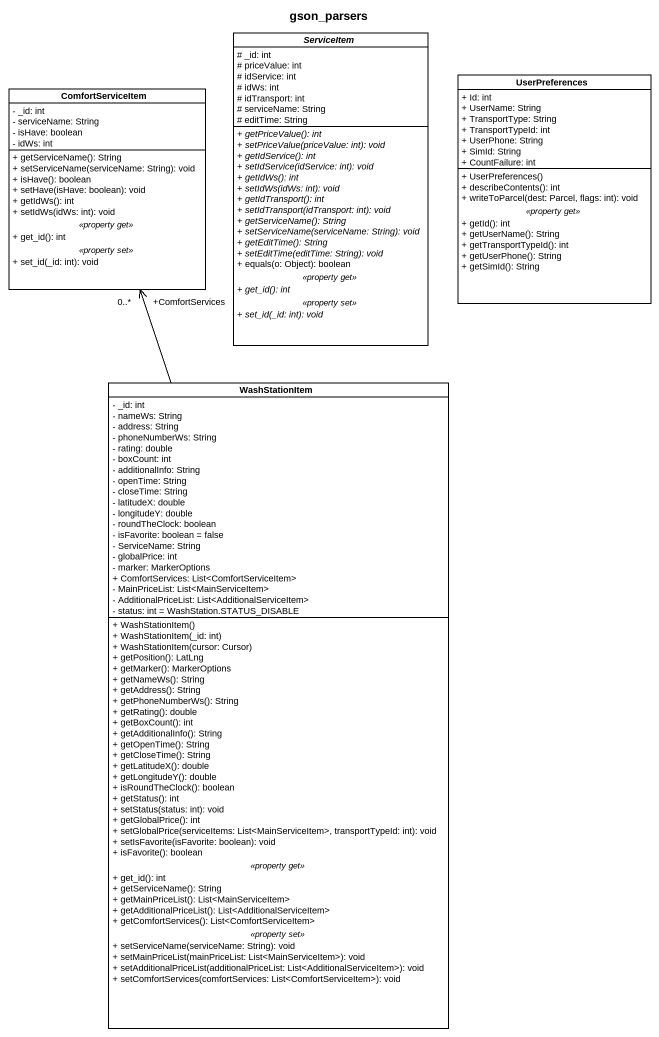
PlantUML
@startuml
title gson_parsers
hide circle
hide empty members
skinparam classAttributeIconSize 0
abstract class ServiceItem {
  # _id: int
  # priceValue: int
  # idService: int
  # idWs: int
  # idTransport: int
  # serviceName: String
  # editTime: String
  --
  {abstract} + getPriceValue(): int
  {abstract} + setPriceValue(priceValue: int): void
  {abstract} + getIdService(): int
  {abstract} + setIdService(idService: int): void
  {abstract} + getIdWs(): int
  {abstract} + setIdWs(idWs: int): void
  {abstract} + getIdTransport(): int
  {abstract} + setIdTransport(idTransport: int): void
  {abstract} + getServiceName(): String
  {abstract} + setServiceName(serviceName: String): void
  {abstract} + getEditTime(): String
  {abstract} + setEditTime(editTime: String): void
  + equals(o: Object): boolean
  .. <<property get>> ..
  {abstract} + get_id(): int
  .. <<property set>> ..
  {abstract} + set_id(_id: int): void
}
class ComfortServiceItem {
  - _id: int
  - serviceName: String
  - isHave: boolean
  - idWs: int
  --
  + getServiceName(): String
  + setServiceName(serviceName: String): void
  + isHave(): boolean
  + setHave(isHave: boolean): void
  + getIdWs(): int
  + setIdWs(idWs: int): void
  .. <<property get>> ..
  + get_id(): int
  .. <<property set>> ..
  + set_id(_id: int): void
}
class UserPreferences {
  + Id: int
  + UserName: String
  + TransportType: String
  + TransportTypeId: int
  + UserPhone: String
  + SimId: String
  + CountFailure: int
  --
  + UserPreferences()
  + describeContents(): int
  + writeToParcel(dest: Parcel, flags: int): void
  .. <<property get>> ..
  + getId(): int
  + getUserName(): String
  + getTransportTypeId(): int
  + getUserPhone(): String
  + getSimId(): String
}
class WashStationItem {
  - _id: int
  - nameWs: String
  - address: String
  - phoneNumberWs: String
  - rating: double
  - boxCount: int
  - additionalInfo: String
  - openTime: String
  - closeTime: String
  - latitudeX: double
  - longitudeY: double
  - roundTheClock: boolean
  - isFavorite: boolean = false
  - ServiceName: String
  - globalPrice: int
  - marker: MarkerOptions
  + ComfortServices: List<ComfortServiceItem>
  - MainPriceList: List<MainServiceItem>
  - AdditionalPriceList: List<AdditionalServiceItem>
  - status: int = WashStation.STATUS_DISABLE
  --
  + WashStationItem()
  + WashStationItem(_id: int)
  + WashStationItem(cursor: Cursor)
  + getPosition(): LatLng
  + getMarker(): MarkerOptions
  + getNameWs(): String
  + getAddress(): String
  + getPhoneNumberWs(): String
  + getRating(): double
  + getBoxCount(): int
  + getAdditionalInfo(): String
  + getOpenTime(): String
  + getCloseTime(): String
  + getLatitudeX(): double
  + getLongitudeY(): double
  + isRoundTheClock(): boolean
  + getStatus(): int
  + setStatus(status: int): void
  + getGlobalPrice(): int
  + setGlobalPrice(serviceItems: List<MainServiceItem>, transportTypeId: int): void
  + setIsFavorite(isFavorite: boolean): void
  + isFavorite(): boolean
  .. <<property get>> ..
  + get_id(): int
  + getServiceName(): String
  + getMainPriceList(): List<MainServiceItem>
  + getAdditionalPriceList(): List<AdditionalServiceItem>
  + getComfortServices(): List<ComfortServiceItem>
  .. <<property set>> ..
  + setServiceName(serviceName: String): void
  + setMainPriceList(mainPriceList: List<MainServiceItem>): void
  + setAdditionalPriceList(additionalPriceList: List<AdditionalServiceItem>): void
  + setComfortServices(comfortServices: List<ComfortServiceItem>): void
}
WashStationItem -up-> "+ComfortServices\n0..*" ComfortServiceItem
@enduml
